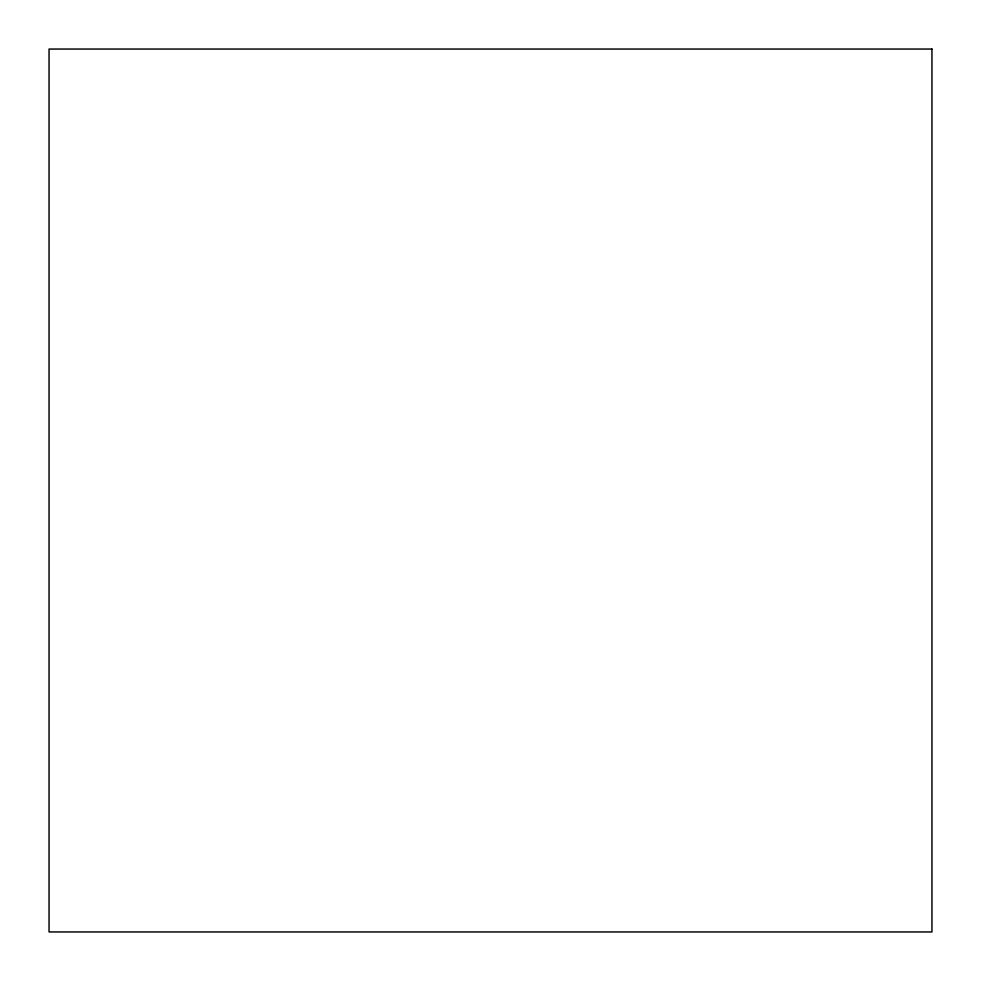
<?xml version="1.0" encoding="UTF-8"?>
<svg xmlns="http://www.w3.org/2000/svg" width="981" height="981" viewBox="0 0 981 981"><rect width="100%" height="100%" fill="white"/><g stroke="black" fill="none" stroke-linecap="round" stroke-linejoin="round"><path stroke-width="1.47" d="M931.95 49.05L49.05 49.05L49.05 931.95L931.95 931.95L931.95 49.05"/></g></svg>
